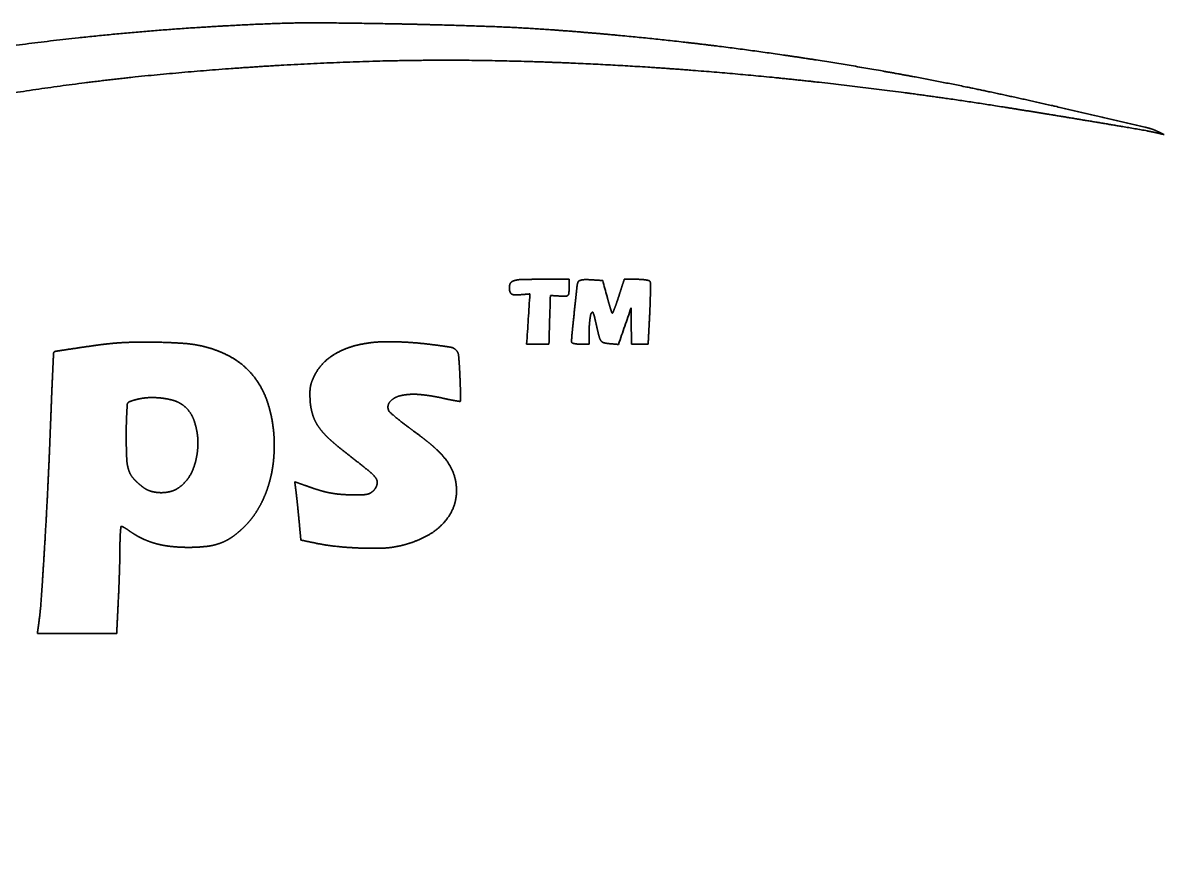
# Model space of a CAD drawing. Header units: inches. Extents: x 885 to 6823, y 710 to 5493.
# Drawn here: x 2963.72 to 3002.43, y 2612.25 to 2640.78 of the extents above; entities that cross this region are included whole.
import ezdxf

# ---------------------------------------------------------------- set-up
doc = ezdxf.new("R2010")
doc.units = ezdxf.units.IN
doc.layers.add('1', color=7, linetype='Continuous', true_color=0xffffff)

msp = doc.modelspace()

# ---------------------------------------------------------------- linework, layer by layer
at = {"layer": '1', "color": 7, "linetype": 'Continuous', "lineweight": 35}
for points, weights, knots in [([(3002.434, 2636.996), (3002.378, 2637.008), (3002.321, 2637.021), (3002.001, 2637.093), (3001.735, 2637.145), (3000.735, 2637.315), (3000.001, 2637.438), (2998.517, 2637.684), (2997.768, 2637.805), (2996.461, 2638.013), (2995.903, 2638.098), (2993.553, 2638.438), (2991.756, 2638.663), (2988.208, 2639.037), (2986.456, 2639.185), (2983.029, 2639.401), (2981.355, 2639.47), (2978.118, 2639.531), (2976.556, 2639.518), (2972.77, 2639.383), (2970.549, 2639.239), (2966.289, 2638.834), (2964.253, 2638.563), (2960.27, 2637.879), (2958.326, 2637.467), (2954.431, 2636.48), (2952.483, 2635.909), (2949.69, 2634.978), (2948.828, 2634.675), (2947.156, 2634.056), (2946.347, 2633.739), (2944.729, 2633.068), (2943.92, 2632.714), (2942.248, 2631.946), (2941.385, 2631.534), (2939.429, 2630.564), (2938.338, 2630.001), (2936.208, 2628.855), (2935.17, 2628.272), (2932.907, 2626.947), (2931.683, 2626.207), (2928.739, 2624.371), (2927.015, 2623.283), (2923.939, 2621.323), (2922.58, 2620.462), (2920.354, 2619.06), (2919.483, 2618.525), (2917.931, 2617.593), (2917.249, 2617.198), (2915.881, 2616.434), (2915.196, 2616.065), (2913.674, 2615.278), (2912.829, 2614.875), (2911.172, 2614.149), (2910.36, 2613.83), (2908.769, 2613.276), (2907.992, 2613.042), (2906.477, 2612.654), (2905.739, 2612.507), (2904.62, 2612.344), (2904.243, 2612.308), (2903.401, 2612.265), (2902.938, 2612.253), (2902.017, 2612.253), (2901.56, 2612.265), (2900.745, 2612.307), (2900.388, 2612.345), (2899.046, 2612.558), (2898.074, 2612.792), (2897.123, 2613.104), (2896.192, 2613.409), (2895.289, 2613.792), (2894.423, 2614.249), (2893.533, 2614.72), (2892.684, 2615.261), (2891.024, 2616.524), (2890.211, 2617.232), (2889.015, 2618.424), (2888.596, 2618.866), (2887.811, 2619.744), (2887.447, 2620.18), (2886.741, 2621.091), (2886.398, 2621.564), (2885.705, 2622.595), (2885.351, 2623.15), (2884.808, 2624.048), (2884.613, 2624.388), (2884.162, 2625.22), (2883.903, 2625.709), (2883.37, 2626.734), (2883.093, 2627.269), (2882.816, 2627.803), (2882.798, 2627.838), (2882.804, 2627.877), (2882.832, 2627.904), (2882.839, 2627.911), (2882.849, 2627.91), (2882.854, 2627.902), (2882.909, 2627.813), (2882.964, 2627.725), (2883.083, 2627.532), (2883.145, 2627.428), (2883.28, 2627.197), (2883.352, 2627.071), (2884.083, 2625.775), (2884.799, 2624.639), (2886.301, 2622.499), (2887.091, 2621.502), (2888.724, 2619.67), (2889.564, 2618.838), (2891.268, 2617.349), (2892.137, 2616.706), (2893.506, 2615.859), (2893.967, 2615.6), (2894.924, 2615.12), (2895.417, 2614.898), (2896.408, 2614.499), (2896.906, 2614.324), (2897.881, 2614.026), (2898.358, 2613.907), (2898.84, 2613.814), (2900.198, 2613.552), (2901.579, 2613.463), (2902.959, 2613.549), (2904.394, 2613.638), (2905.81, 2613.888), (2907.189, 2614.295), (2908.824, 2614.778), (2910.41, 2615.404), (2913.889, 2617.155), (2915.802, 2618.222), (2918.014, 2619.584), (2918.359, 2619.799), (2919.115, 2620.279), (2919.526, 2620.543), (2920.56, 2621.211), (2921.183, 2621.616), (2922.997, 2622.8), (2924.189, 2623.579), (2926.44, 2625.051), (2927.503, 2625.738), (2929.453, 2626.983), (2930.341, 2627.537), (2932.043, 2628.576), (2932.857, 2629.061), (2934.502, 2630.016), (2935.334, 2630.487), (2936.7, 2631.241), (2937.234, 2631.524), (2938.493, 2632.163), (2939.215, 2632.523), (2940.658, 2633.23), (2941.38, 2633.576), (2942.622, 2634.162), (2943.145, 2634.396), (2945.871, 2635.556), (2948.111, 2636.386), (2952.644, 2637.831), (2954.934, 2638.441), (2959.624, 2639.453), (2962.02, 2639.854), (2966.977, 2640.448), (2969.533, 2640.652), (2972.699, 2640.779), (2973.303, 2640.789), (2974.851, 2640.776), (2975.795, 2640.762), (2977.698, 2640.721), (2978.657, 2640.693), (2980.301, 2640.635), (2980.987, 2640.597), (2981.672, 2640.548)], [0.500028842012, 0.500028842012, 0.500028842012, 0.49990993454, 0.49990993454, 0.500028206926, 0.500028206926, 0.500027327896, 0.500027327896, 0.500020306907, 0.500020306907, 0.49996674968, 0.49996674968, 0.499954897266, 0.499954897266, 0.499947872216, 0.499947872216, 0.499905551037, 0.499905551037, 0.499883055807, 0.499883055807, 0.499792231719, 0.499792231719, 0.499773940632, 0.499773940632, 0.499803958143, 0.499803958143, 0.499983511469, 0.499983511469, 0.499967570397, 0.499967570397, 0.499969836855, 0.499969836855, 0.49999224639, 0.49999224639, 0.499982937989, 0.499982937989, 0.499973806451, 0.499973806451, 0.499996723387, 0.499996723387, 0.500024715037, 0.500024715037, 0.500027453769, 0.500027453769, 0.500010452456, 0.500010452456, 0.499988344513, 0.499988344513, 0.499984734416, 0.499984734416, 0.499859741035, 0.499859741035, 0.499772165641, 0.499772165641, 0.499731419008, 0.499731419008, 0.499559423038, 0.499559423038, 0.499666780446, 0.499666780446, 0.499918789299, 0.499918789299, 0.499918892039, 0.499918892039, 0.499564850303, 0.499564850303, 0.498972995834, 0.498972995834, 0.500028842012, 0.498832867725, 0.498832867725, 0.500028842012, 0.498906283356, 0.498906283356, 0.499287120527, 0.499287120527, 0.499893163609, 0.499893163609, 0.499822434289, 0.499822434289, 0.499836242554, 0.499836242554, 0.499934379805, 0.499934379805, 0.499935455777, 0.499935455777, 0.500016243918, 0.500016243918, 0.500028611503, 0.500028611503, 0.500028842012, 0.435794288113, 0.435794288113, 0.500028842012, 0.374186246908, 0.374186246908, 0.500028842012, 0.500027229907, 0.500027229907, 0.500003945292, 0.500003945292, 0.500020163182, 0.500020163182, 0.499624081461, 0.499624081461, 0.499467725914, 0.499467725914, 0.499381762254, 0.499381762254, 0.498914889926, 0.498914889926, 0.499697758003, 0.499697758003, 0.499738051905, 0.499738051905, 0.499725706688, 0.499725706688, 0.499560729865, 0.499560729865, 0.500028842012, 0.49736967995, 0.49736967995, 0.500028842012, 0.497925029837, 0.497925029837, 0.500028842012, 0.498691632887, 0.498691632887, 0.499724398278, 0.499724398278, 0.500020473069, 0.500020473069, 0.500025999044, 0.500025999044, 0.500028065808, 0.500028065808, 0.500028820171, 0.500028820171, 0.500023637462, 0.500023637462, 0.500012762859, 0.500012762859, 0.500008128477, 0.500008128477, 0.500009221042, 0.500009221042, 0.499979547613, 0.499979547613, 0.500019764212, 0.500019764212, 0.500019920975, 0.500019920975, 0.499967173544, 0.499967173544, 0.499663762533, 0.499663762533, 0.499645871572, 0.499645871572, 0.499666159219, 0.499666159219, 0.499766988665, 0.499766988665, 0.499932337733, 0.499932337733, 0.500021256909, 0.500021256909, 0.500020660968, 0.500020660968, 0.499971666204, 0.499971666204, 0.500028842012], [0, 0, 0, 0, 0.000858, 0.000858, 0.004871, 0.004871, 0.015909, 0.015909, 0.027164, 0.027164, 0.035539, 0.035539, 0.062379, 0.062379, 0.088446, 0.088446, 0.113283, 0.113283, 0.136431, 0.136431, 0.169412, 0.169412, 0.199818, 0.199818, 0.229241, 0.229241, 0.259272, 0.259272, 0.27279, 0.27279, 0.285643, 0.285643, 0.298702, 0.298702, 0.312844, 0.312844, 0.330996, 0.330996, 0.348605, 0.348605, 0.369756, 0.369756, 0.399898, 0.399898, 0.423682, 0.423682, 0.438788, 0.438788, 0.450448, 0.450448, 0.461942, 0.461942, 0.475773, 0.475773, 0.488668, 0.488668, 0.500645, 0.500645, 0.511735, 0.511735, 0.517321, 0.517321, 0.524148, 0.524148, 0.530887, 0.530887, 0.536162, 0.536162, 0.550852, 0.550852, 0.550852, 0.565207, 0.565207, 0.565207, 0.579922, 0.579922, 0.595663, 0.595663, 0.604555, 0.604555, 0.612842, 0.612842, 0.621358, 0.621358, 0.63095, 0.63095, 0.636663, 0.636663, 0.644732, 0.644732, 0.653504, 0.653504, 0.653504, 0.654001, 0.654001, 0.654001, 0.654094, 0.654094, 0.654094, 0.655086, 0.655086, 0.656243, 0.656243, 0.657623, 0.657623, 0.670374, 0.670374, 0.682437, 0.682437, 0.693641, 0.693641, 0.703853, 0.703853, 0.708852, 0.708852, 0.713958, 0.713958, 0.718939, 0.718939, 0.723569, 0.723569, 0.723569, 0.736538, 0.736538, 0.736538, 0.749961, 0.749961, 0.749961, 0.765836, 0.765836, 0.786217, 0.786217, 0.790004, 0.790004, 0.794547, 0.794547, 0.80146, 0.80146, 0.814708, 0.814708, 0.826489, 0.826489, 0.836231, 0.836231, 0.845042, 0.845042, 0.853933, 0.853933, 0.859558, 0.859558, 0.867067, 0.867067, 0.874508, 0.874508, 0.879844, 0.879844, 0.902046, 0.902046, 0.924054, 0.924054, 0.946594, 0.946594, 0.970379, 0.970379, 0.975983, 0.975983, 0.984738, 0.984738, 0.993634, 0.993634, 1, 1, 1, 1]), ([(2981.672, 2640.548), (2982.802, 2640.465), (2983.932, 2640.366), (2986.178, 2640.133), (2987.294, 2640), (2989.524, 2639.699), (2990.638, 2639.531), (2992.873, 2639.158), (2993.995, 2638.954), (2995.785, 2638.6), (2996.454, 2638.46), (2997.913, 2638.141), (2998.702, 2637.964), (3000.272, 2637.601), (3001.052, 2637.419), (3001.831, 2637.235), (3001.981, 2637.2), (3002.127, 2637.148), (3002.321, 2637.051), (3002.378, 2637.023), (3002.434, 2636.996)], [0.500028842012, 0.499990385996, 0.499990385996, 0.499988375681, 0.499988375681, 0.499988541707, 0.499988541707, 0.499991391939, 0.499991391939, 0.500012460237, 0.500012460237, 0.500022825709, 0.500022825709, 0.500028062928, 0.500028062928, 0.500028842012, 0.49786557683, 0.49786557683, 0.500028842012, 0.500028842012, 0.500028842012], [0, 0, 0, 0, 0.161192, 0.161192, 0.321006, 0.321006, 0.481112, 0.481112, 0.643175, 0.643175, 0.740375, 0.740375, 0.855409, 0.855409, 0.969268, 0.969268, 0.969268, 0.991092, 0.991092, 1, 1, 1, 1]), ([(2980.922, 2631.591), (2980.813, 2631.582), (2980.704, 2631.573), (2980.539, 2631.56), (2980.482, 2631.557), (2980.426, 2631.557), (2980.392, 2631.557), (2980.359, 2631.563), (2980.327, 2631.574), (2980.304, 2631.582), (2980.284, 2631.597), (2980.269, 2631.617), (2980.253, 2631.639), (2980.242, 2631.664), (2980.236, 2631.691), (2980.221, 2631.763), (2980.223, 2631.836), (2980.239, 2631.907), (2980.252, 2631.962), (2980.29, 2632.005), (2980.343, 2632.026), (2980.427, 2632.058), (2980.515, 2632.075), (2980.604, 2632.078), (2980.828, 2632.085), (2981.051, 2632.088), (2981.6, 2632.088), (2981.925, 2632.088), (2982.25, 2632.088)], [0.500219493152, 0.500219493152, 0.500219493152, 0.49996355529, 0.49996355529, 0.500219493152, 0.495370353596, 0.495370353596, 0.500219493152, 0.485553841997, 0.485553841997, 0.500219493152, 0.492383277843, 0.492383277843, 0.500219493152, 0.492416766478, 0.492416766478, 0.500219493152, 0.461463365185, 0.461463365185, 0.500219493152, 0.495547395804, 0.495547395804, 0.500219493152, 0.500181748372, 0.500181748372, 0.500219493152, 0.500219493152, 0.500219493152], [0, 0, 0, 0, 0.120457, 0.120457, 0.182586, 0.182586, 0.182586, 0.219188, 0.219188, 0.219188, 0.245415, 0.245415, 0.245415, 0.273911, 0.273911, 0.273911, 0.348744, 0.348744, 0.348744, 0.40269, 0.40269, 0.40269, 0.486471, 0.486471, 0.486471, 0.695558, 0.695558, 1, 1, 1, 1]), ([(2982.927, 2629.888), (2982.829, 2629.888), (2982.73, 2629.888), (2982.593, 2629.888), (2982.555, 2629.889), (2982.485, 2629.896), (2982.453, 2629.901), (2982.398, 2629.914), (2982.375, 2629.921), (2982.353, 2629.93), (2982.342, 2629.935), (2982.335, 2629.945), (2982.335, 2629.958), (2982.335, 2630.043), (2982.339, 2630.128), (2982.374, 2630.48), (2982.402, 2630.747), (2982.46, 2631.295), (2982.49, 2631.575), (2982.52, 2631.855), (2982.525, 2631.9), (2982.535, 2631.944), (2982.55, 2631.987), (2982.557, 2632.008), (2982.571, 2632.024), (2982.591, 2632.034), (2982.618, 2632.048), (2982.646, 2632.058), (2982.676, 2632.064), (2982.719, 2632.072), (2982.763, 2632.077), (2982.867, 2632.077), (2982.928, 2632.075), (2983.123, 2632.063), (2983.257, 2632.054), (2983.391, 2632.046)], [0.500006319012, 0.500006319012, 0.500006319012, 0.499675873131, 0.499675873131, 0.499157159944, 0.499157159944, 0.498919649512, 0.498919649512, 0.500006319012, 0.443892118509, 0.443892118509, 0.500006319012, 0.499589474427, 0.499589474427, 0.500005103999, 0.500005103999, 0.500005980096, 0.500005980096, 0.500006319012, 0.49802229994, 0.49802229994, 0.500006319012, 0.475672397644, 0.475672397644, 0.500006319012, 0.496627701085, 0.496627701085, 0.500006319012, 0.49858998851, 0.49858998851, 0.499802165632, 0.499802165632, 0.500006319012, 0.500006319012, 0.500006319012], [0, 0, 0, 0, 0.094349, 0.094349, 0.130545, 0.130545, 0.161395, 0.161395, 0.184407, 0.184407, 0.184407, 0.194746, 0.194746, 0.194746, 0.266535, 0.266535, 0.49337, 0.49337, 0.731134, 0.731134, 0.731134, 0.769122, 0.769122, 0.769122, 0.786723, 0.786723, 0.786723, 0.810834, 0.810834, 0.810834, 0.845463, 0.845463, 0.893713, 0.893713, 1, 1, 1, 1]), ([(2983.536, 2631.507), (2983.555, 2631.437), (2983.574, 2631.367), (2983.611, 2631.237), (2983.629, 2631.177), (2983.663, 2631.066), (2983.679, 2631.014), (2983.695, 2630.963), (2983.699, 2630.953), (2983.704, 2630.945), (2983.711, 2630.937), (2983.717, 2630.931), (2983.725, 2630.933), (2983.728, 2630.941), (2983.749, 2630.99), (2983.769, 2631.04), (2983.812, 2631.15), (2983.835, 2631.211), (2983.882, 2631.348), (2983.907, 2631.422), (2983.995, 2631.694), (2984.058, 2631.891), (2984.122, 2632.088)], [0.500006319012, 0.499997893663, 0.499997893663, 0.499987051742, 0.499987051742, 0.500002919944, 0.500002919944, 0.500006319012, 0.490540766531, 0.490540766531, 0.500006319012, 0.351848746573, 0.351848746573, 0.500006319012, 0.499992843104, 0.499992843104, 0.499939364569, 0.499939364569, 0.499984354392, 0.499984354392, 0.500006319012, 0.500006319012, 0.500006319012], [0, 0, 0, 0, 0.149285, 0.149285, 0.279231, 0.279231, 0.390088, 0.390088, 0.390088, 0.411145, 0.411145, 0.411145, 0.422938, 0.422938, 0.422938, 0.499242, 0.499242, 0.592486, 0.592486, 0.70499, 0.70499, 1, 1, 1, 1]), ([(2984.122, 2632.088), (2984.26, 2632.088), (2984.397, 2632.088), (2984.589, 2632.088), (2984.643, 2632.086), (2984.745, 2632.08), (2984.792, 2632.075), (2984.878, 2632.061), (2984.916, 2632.054), (2984.954, 2632.045), (2984.97, 2632.041), (2984.983, 2632.031), (2984.992, 2632.017), (2985.003, 2632), (2985.008, 2631.981), (2985.008, 2631.961), (2985.009, 2631.862), (2985.009, 2631.763), (2985.007, 2631.549), (2985.005, 2631.433), (2984.996, 2631.183), (2984.991, 2631.05), (2984.967, 2630.574), (2984.95, 2630.231), (2984.932, 2629.888)], [0.500006319012, 0.500006319012, 0.500006319012, 0.499835970951, 0.499835970951, 0.499669135356, 0.499669135356, 0.499745480038, 0.499745480038, 0.500006319012, 0.47470960807, 0.47470960807, 0.500006319012, 0.487512318962, 0.487512318962, 0.500006319012, 0.500000843018, 0.500000843018, 0.499978386677, 0.499978386677, 0.499994078266, 0.499994078266, 0.500006319012, 0.500006319012, 0.500006319012], [0, 0, 0, 0, 0.144736, 0.144736, 0.201325, 0.201325, 0.251776, 0.251776, 0.292372, 0.292372, 0.292372, 0.308967, 0.308967, 0.308967, 0.328484, 0.328484, 0.328484, 0.42427, 0.42427, 0.536994, 0.536994, 0.666439, 0.666439, 1, 1, 1, 1]), ([(2982.25, 2631.794), (2982.25, 2631.733), (2982.248, 2631.672), (2982.243, 2631.612), (2982.24, 2631.585), (2982.228, 2631.56), (2982.208, 2631.543), (2982.186, 2631.524), (2982.16, 2631.515), (2982.133, 2631.514), (2982.066, 2631.514), (2981.999, 2631.515), (2981.827, 2631.525), (2981.721, 2631.532), (2981.616, 2631.538)], [0.500219493152, 0.499926835616, 0.499926835616, 0.500219493152, 0.47562565834, 0.47562565834, 0.500219493152, 0.479696140891, 0.479696140891, 0.500219493152, 0.500030182143, 0.500030182143, 0.500219493152, 0.500219493152, 0.500219493152], [0, 0, 0, 0, 0.226416, 0.226416, 0.226416, 0.322006, 0.322006, 0.322006, 0.4163, 0.4163, 0.4163, 0.641586, 0.641586, 1, 1, 1, 1]), ([(2983.926, 2629.878), (2983.823, 2629.887), (2983.721, 2629.896), (2983.554, 2629.91), (2983.49, 2629.92), (2983.427, 2629.936), (2983.388, 2629.946), (2983.356, 2629.969), (2983.333, 2630.001), (2983.304, 2630.041), (2983.283, 2630.086), (2983.271, 2630.135), (2983.238, 2630.263), (2983.208, 2630.393), (2983.155, 2630.629), (2983.13, 2630.734), (2983.105, 2630.84), (2983.095, 2630.881), (2983.08, 2630.921), (2983.061, 2630.96), (2983.053, 2630.975), (2983.036, 2630.978), (2983.024, 2630.965), (2983.007, 2630.948), (2982.995, 2630.927), (2982.988, 2630.903), (2982.978, 2630.868), (2982.971, 2630.831), (2982.958, 2630.742), (2982.952, 2630.689), (2982.941, 2630.577), (2982.936, 2630.518), (2982.93, 2630.403), (2982.929, 2630.346), (2982.928, 2630.156), (2982.928, 2630.022), (2982.927, 2629.888)], [0.500006319012, 0.500006319012, 0.500006319012, 0.49885580665, 0.49885580665, 0.500006319012, 0.47962742669, 0.47962742669, 0.500006319012, 0.494308566103, 0.494308566103, 0.500006319012, 0.49997272308, 0.49997272308, 0.499990689205, 0.499990689205, 0.500006319012, 0.497892451302, 0.497892451302, 0.500006319012, 0.361447509705, 0.361447509705, 0.500006319012, 0.489055799964, 0.489055799964, 0.500006319012, 0.499318282348, 0.499318282348, 0.499923965996, 0.499923965996, 0.499925793002, 0.499925793002, 0.4999014329, 0.4999014329, 0.500006319012, 0.500006319012, 0.500006319012], [0, 0, 0, 0, 0.132664, 0.132664, 0.216155, 0.216155, 0.216155, 0.265064, 0.265064, 0.265064, 0.325668, 0.325668, 0.325668, 0.48784, 0.48784, 0.620542, 0.620542, 0.620542, 0.672331, 0.672331, 0.672331, 0.687314, 0.687314, 0.687314, 0.708408, 0.708408, 0.708408, 0.740155, 0.740155, 0.78596, 0.78596, 0.836617, 0.836617, 0.88508, 0.88508, 1, 1, 1, 1]), ([(2964.214, 2620.071), (2964.231, 2620.191), (2964.247, 2620.311), (2964.301, 2620.702), (2964.329, 2620.975), (2964.388, 2621.85), (2964.427, 2622.453), (2964.503, 2623.73), (2964.54, 2624.406), (2964.604, 2625.725), (2964.632, 2626.367), (2964.668, 2627.341), (2964.681, 2627.671), (2964.705, 2628.282), (2964.717, 2628.561), (2964.742, 2629.092), (2964.753, 2629.342), (2964.765, 2629.593), (2964.765, 2629.602), (2964.769, 2629.611), (2964.775, 2629.617), (2964.788, 2629.632), (2964.805, 2629.641), (2964.824, 2629.644), (2965.074, 2629.682), (2965.324, 2629.72), (2965.803, 2629.792), (2966.032, 2629.825), (2966.414, 2629.878), (2966.567, 2629.896), (2966.96, 2629.934), (2967.199, 2629.948), (2967.727, 2629.96), (2968.014, 2629.96), (2968.576, 2629.948), (2968.851, 2629.936), (2969.313, 2629.907), (2969.501, 2629.883), (2969.686, 2629.847)], [0.502818653362, 0.502818653362, 0.502818653362, 0.50262060395, 0.50262060395, 0.502815763993, 0.502815763993, 0.502814058352, 0.502814058352, 0.502812437223, 0.502812437223, 0.502818202569, 0.502818202569, 0.502817438745, 0.502817438745, 0.502818644649, 0.502818644649, 0.502818653362, 0.48305509948, 0.48305509948, 0.502818653362, 0.483464541534, 0.483464541534, 0.502818653362, 0.502818495661, 0.502818495661, 0.502811954597, 0.502811954597, 0.502750405628, 0.502750405628, 0.502585145585, 0.502585145585, 0.502739374522, 0.502739374522, 0.502743091126, 0.502743091126, 0.502162990201, 0.502162990201, 0.502818653362], [0, 0, 0, 0, 0.025696, 0.025696, 0.083883, 0.083883, 0.211956, 0.211956, 0.35558, 0.35558, 0.492137, 0.492137, 0.562337, 0.562337, 0.621754, 0.621754, 0.675003, 0.675003, 0.675003, 0.676895, 0.676895, 0.676895, 0.680699, 0.680699, 0.680699, 0.730288, 0.730288, 0.775631, 0.775631, 0.805894, 0.805894, 0.852891, 0.852891, 0.909248, 0.909248, 0.963035, 0.963035, 1, 1, 1, 1]), ([(2969.686, 2629.847), (2970.052, 2629.777), (2970.404, 2629.653), (2970.733, 2629.479), (2971.034, 2629.318), (2971.299, 2629.102), (2971.517, 2628.839), (2971.741, 2628.568), (2971.91, 2628.26), (2972.019, 2627.925), (2972.143, 2627.546), (2972.218, 2627.155), (2972.242, 2626.756), (2972.26, 2626.46), (2972.251, 2626.164), (2972.217, 2625.869), (2972.184, 2625.586), (2972.123, 2625.308), (2972.035, 2625.037), (2971.951, 2624.782), (2971.841, 2624.536), (2971.706, 2624.304), (2971.579, 2624.086), (2971.425, 2623.886), (2971.247, 2623.708), (2971.118, 2623.579), (2970.979, 2623.461), (2970.83, 2623.355), (2970.704, 2623.265), (2970.567, 2623.193), (2970.421, 2623.14), (2970.266, 2623.083), (2970.106, 2623.045), (2969.942, 2623.028), (2969.729, 2623.005), (2969.516, 2622.995), (2969.106, 2622.998), (2968.91, 2623.009), (2968.545, 2623.051), (2968.376, 2623.084), (2968.211, 2623.131), (2968.058, 2623.174), (2967.909, 2623.23), (2967.765, 2623.299), (2967.62, 2623.369), (2967.481, 2623.451), (2967.319, 2623.567), (2967.288, 2623.588), (2967.229, 2623.627), (2967.2, 2623.644), (2967.147, 2623.675), (2967.123, 2623.689), (2967.098, 2623.702), (2967.089, 2623.707), (2967.078, 2623.71), (2967.068, 2623.71), (2967.057, 2623.71), (2967.048, 2623.702), (2967.047, 2623.691), (2967.042, 2623.633), (2967.036, 2623.574), (2967.027, 2623.444), (2967.023, 2623.372), (2967.018, 2623.216), (2967.017, 2623.131), (2967.017, 2622.935), (2967.016, 2622.824), (2967.01, 2622.554), (2967.006, 2622.396), (2966.996, 2622.065), (2966.99, 2621.891), (2966.977, 2621.554), (2966.97, 2621.39), (2966.943, 2620.841), (2966.925, 2620.456), (2966.906, 2620.071)], [0.502818653362, 0.499060448879, 0.499060448879, 0.502818653362, 0.496427470396, 0.496427470396, 0.502818653362, 0.496935513198, 0.496935513198, 0.502818653362, 0.500089579911, 0.500089579911, 0.502818653362, 0.501520102122, 0.501520102122, 0.502818653362, 0.501151836924, 0.501151836924, 0.502818653362, 0.500934551997, 0.500934551997, 0.502818653362, 0.500037899344, 0.500037899344, 0.502818653362, 0.501673473495, 0.501673473495, 0.502818653362, 0.499788995854, 0.499788995854, 0.502818653362, 0.500315765195, 0.500315765195, 0.502818653362, 0.502279529205, 0.502279529205, 0.502341733654, 0.502341733654, 0.501743673671, 0.501743673671, 0.502818653362, 0.501534361076, 0.501534361076, 0.502818653362, 0.501613172838, 0.501613172838, 0.502757795851, 0.502757795851, 0.502707417546, 0.502707417546, 0.50275304433, 0.50275304433, 0.502818653362, 0.492825679417, 0.492825679417, 0.502818653362, 0.415942101372, 0.415942101372, 0.502818653362, 0.502798358872, 0.502798358872, 0.502724825409, 0.502724825409, 0.502784649204, 0.502784649204, 0.502797629497, 0.502797629497, 0.502815933998, 0.502815933998, 0.502815977034, 0.502815977034, 0.502814890851, 0.502814890851, 0.502818653362, 0.502818653362, 0.502818653362], [0, 0, 0, 0, 0.076807, 0.076807, 0.076807, 0.146364, 0.146364, 0.146364, 0.217102, 0.217102, 0.217102, 0.296893, 0.296893, 0.296893, 0.356116, 0.356116, 0.356116, 0.412754, 0.412754, 0.412754, 0.466026, 0.466026, 0.466026, 0.515712, 0.515712, 0.515712, 0.551565, 0.551565, 0.551565, 0.581876, 0.581876, 0.581876, 0.613942, 0.613942, 0.613942, 0.655461, 0.655461, 0.693558, 0.693558, 0.726749, 0.726749, 0.726749, 0.757562, 0.757562, 0.757562, 0.788626, 0.788626, 0.795813, 0.795813, 0.802309, 0.802309, 0.807681, 0.807681, 0.807681, 0.809704, 0.809704, 0.809704, 0.811423, 0.811423, 0.811423, 0.82065, 0.82065, 0.831816, 0.831816, 0.84506, 0.84506, 0.862419, 0.862419, 0.887126, 0.887126, 0.914205, 0.914205, 0.939787, 0.939787, 1, 1, 1, 1]), ([(2972.946, 2625.221), (2973.15, 2625.149), (2973.353, 2625.077), (2973.662, 2624.968), (2973.769, 2624.935), (2973.977, 2624.878), (2974.078, 2624.855), (2974.283, 2624.819), (2974.387, 2624.805), (2974.604, 2624.786), (2974.718, 2624.78), (2974.961, 2624.776), (2975.092, 2624.776), (2975.222, 2624.778), (2975.286, 2624.779), (2975.351, 2624.787), (2975.414, 2624.801), (2975.459, 2624.812), (2975.502, 2624.831), (2975.54, 2624.858), (2975.584, 2624.889), (2975.622, 2624.925), (2975.656, 2624.967), (2975.702, 2625.023), (2975.731, 2625.09), (2975.741, 2625.163), (2975.749, 2625.228), (2975.733, 2625.292), (2975.694, 2625.345), (2975.629, 2625.433), (2975.553, 2625.513), (2975.467, 2625.582), (2975.258, 2625.75), (2975.047, 2625.916), (2974.602, 2626.257), (2974.377, 2626.442), (2974.158, 2626.635), (2974.013, 2626.763), (2973.883, 2626.905), (2973.77, 2627.061), (2973.678, 2627.187), (2973.608, 2627.326), (2973.56, 2627.474), (2973.508, 2627.633), (2973.477, 2627.797), (2973.467, 2627.964), (2973.462, 2628.061), (2973.459, 2628.157), (2973.461, 2628.324), (2973.468, 2628.394), (2973.481, 2628.463), (2973.493, 2628.528), (2973.512, 2628.591), (2973.536, 2628.652), (2973.567, 2628.727), (2973.601, 2628.801), (2973.639, 2628.872), (2973.766, 2629.109), (2973.945, 2629.31), (2974.167, 2629.463), (2974.412, 2629.631), (2974.682, 2629.755), (2974.97, 2629.831), (2975.332, 2629.925), (2975.703, 2629.973), (2976.076, 2629.972), (2976.557, 2629.972), (2977.036, 2629.943), (2977.513, 2629.884)], [0.500031347362, 0.500031347362, 0.500031347362, 0.499808708619, 0.499808708619, 0.499690993187, 0.499690993187, 0.499696211239, 0.499696211239, 0.499826623623, 0.499826623623, 0.499990849659, 0.499990849659, 0.500031347362, 0.498202540738, 0.498202540738, 0.500031347362, 0.493516271437, 0.493516271437, 0.500031347362, 0.49703013616, 0.49703013616, 0.500031347362, 0.487657101893, 0.487657101893, 0.500031347362, 0.475556290386, 0.475556290386, 0.500031347362, 0.497296901655, 0.497296901655, 0.500031347362, 0.500006621329, 0.500006621329, 0.499843206271, 0.499843206271, 0.500031347362, 0.497978873118, 0.497978873118, 0.500031347362, 0.49592624027, 0.49592624027, 0.500031347362, 0.497361782152, 0.497361782152, 0.500031347362, 0.49982895248, 0.49982895248, 0.498722027573, 0.498722027573, 0.500031347362, 0.498405217194, 0.498405217194, 0.500031347362, 0.499562456052, 0.499562456052, 0.500031347362, 0.490603074604, 0.490603074604, 0.500031347362, 0.495008073662, 0.495008073662, 0.500031347362, 0.497303771875, 0.497303771875, 0.500031347362, 0.499416579916, 0.499416579916, 0.500031347362], [0, 0, 0, 0, 0.059751, 0.059751, 0.090585, 0.090585, 0.119294, 0.119294, 0.148166, 0.148166, 0.179499, 0.179499, 0.21542, 0.21542, 0.21542, 0.233214, 0.233214, 0.233214, 0.245918, 0.245918, 0.245918, 0.260251, 0.260251, 0.260251, 0.279467, 0.279467, 0.279467, 0.295943, 0.295943, 0.295943, 0.323319, 0.323319, 0.323319, 0.390065, 0.390065, 0.462682, 0.462682, 0.462682, 0.510418, 0.510418, 0.510418, 0.548667, 0.548667, 0.548667, 0.589493, 0.589493, 0.589493, 0.613112, 0.613112, 0.630227, 0.630227, 0.630227, 0.646199, 0.646199, 0.646199, 0.665866, 0.665866, 0.665866, 0.729878, 0.729878, 0.729878, 0.800006, 0.800006, 0.800006, 0.887566, 0.887566, 0.887566, 1, 1, 1, 1]), ([(2977.513, 2629.884), (2977.751, 2629.855), (2977.987, 2629.823), (2978.224, 2629.786), (2978.297, 2629.775), (2978.363, 2629.741), (2978.416, 2629.688), (2978.467, 2629.637), (2978.497, 2629.571), (2978.503, 2629.499), (2978.522, 2629.282), (2978.536, 2629.065), (2978.55, 2628.737), (2978.555, 2628.626), (2978.562, 2628.42), (2978.564, 2628.324), (2978.567, 2628.146), (2978.568, 2628.063), (2978.569, 2627.98), (2978.57, 2627.971), (2978.567, 2627.962), (2978.561, 2627.954), (2978.556, 2627.947), (2978.547, 2627.944), (2978.539, 2627.945), (2978.483, 2627.954), (2978.427, 2627.964), (2978.305, 2627.985), (2978.239, 2627.997), (2978.097, 2628.026), (2978.021, 2628.043), (2977.681, 2628.12), (2977.415, 2628.161), (2977.146, 2628.183), (2976.937, 2628.2), (2976.728, 2628.185), (2976.523, 2628.139), (2976.392, 2628.109), (2976.275, 2628.043), (2976.183, 2627.945), (2976.106, 2627.864), (2976.085, 2627.754), (2976.125, 2627.65), (2976.135, 2627.623), (2976.151, 2627.599), (2976.173, 2627.58), (2976.236, 2627.523), (2976.3, 2627.467), (2976.444, 2627.346), (2976.523, 2627.282), (2976.694, 2627.15), (2976.786, 2627.081), (2977.074, 2626.872), (2977.267, 2626.725), (2977.591, 2626.469), (2977.718, 2626.356), (2977.933, 2626.142), (2978.02, 2626.041), (2978.099, 2625.933), (2978.171, 2625.834), (2978.233, 2625.728), (2978.284, 2625.616), (2978.403, 2625.354), (2978.451, 2625.07), (2978.427, 2624.784), (2978.403, 2624.502), (2978.305, 2624.236), (2978.139, 2624.006), (2977.955, 2623.75), (2977.717, 2623.541), (2977.438, 2623.392), (2977.119, 2623.22), (2976.778, 2623.098), (2976.422, 2623.028), (2976.244, 2622.993), (2976.064, 2622.973), (2975.632, 2622.962), (2975.381, 2622.964), (2974.867, 2622.985), (2974.603, 2623.004), (2974.112, 2623.056), (2973.885, 2623.091), (2973.491, 2623.174), (2973.322, 2623.209), (2973.153, 2623.244)], [0.500031347362, 0.499989550879, 0.499989550879, 0.500031347362, 0.483433625463, 0.483433625463, 0.500031347362, 0.479890011286, 0.479890011286, 0.500031347362, 0.49996284426, 0.49996284426, 0.500026964385, 0.500026964385, 0.500020298158, 0.500020298158, 0.500030640052, 0.500030640052, 0.500031347362, 0.481639258984, 0.481639258984, 0.500031347362, 0.453037841655, 0.453037841655, 0.500031347362, 0.500025458522, 0.500025458522, 0.499985840519, 0.499985840519, 0.500013630705, 0.500013630705, 0.499184092083, 0.499184092083, 0.500031347362, 0.496217366785, 0.496217366785, 0.500031347362, 0.485548563835, 0.485548563835, 0.500031347362, 0.448785805263, 0.448785805263, 0.500031347362, 0.49069969115, 0.49069969115, 0.500031347362, 0.499995742455, 0.499995742455, 0.499957346073, 0.499957346073, 0.499992962003, 0.499992962003, 0.499961881403, 0.499961881403, 0.499493775666, 0.499493775666, 0.498985161417, 0.498985161417, 0.500031347362, 0.49831294949, 0.49831294949, 0.500031347362, 0.489188546761, 0.489188546761, 0.500031347362, 0.488022255652, 0.488022255652, 0.500031347362, 0.491459140961, 0.491459140961, 0.500031347362, 0.496327264528, 0.496327264528, 0.500031347362, 0.498848174573, 0.498848174573, 0.499852536358, 0.499852536358, 0.499851027035, 0.499851027035, 0.499612013255, 0.499612013255, 0.500031347362, 0.500031347362, 0.500031347362], [0, 0, 0, 0, 0.063205, 0.063205, 0.063205, 0.082164, 0.082164, 0.082164, 0.099954, 0.099954, 0.099954, 0.153254, 0.153254, 0.180548, 0.180548, 0.203915, 0.203915, 0.224278, 0.224278, 0.224278, 0.226488, 0.226488, 0.226488, 0.228367, 0.228367, 0.228367, 0.240526, 0.240526, 0.254809, 0.254809, 0.271544, 0.271544, 0.329197, 0.329197, 0.329197, 0.37362, 0.37362, 0.37362, 0.401286, 0.401286, 0.401286, 0.421953, 0.421953, 0.421953, 0.427185, 0.427185, 0.427185, 0.442597, 0.442597, 0.461145, 0.461145, 0.481844, 0.481844, 0.525746, 0.525746, 0.556565, 0.556565, 0.58066, 0.58066, 0.58066, 0.602775, 0.602775, 0.602775, 0.653441, 0.653441, 0.653441, 0.702105, 0.702105, 0.702105, 0.755526, 0.755526, 0.755526, 0.816299, 0.816299, 0.816299, 0.846651, 0.846651, 0.888589, 0.888589, 0.932781, 0.932781, 0.971117, 0.971117, 1, 1, 1, 1]), ([(2967.679, 2628.035), (2967.79, 2628.058), (2967.909, 2628.072), (2968.029, 2628.076), (2968.16, 2628.079), (2968.291, 2628.074), (2968.544, 2628.046), (2968.666, 2628.024), (2968.786, 2627.993), (2968.881, 2627.969), (2968.973, 2627.931), (2969.058, 2627.882), (2969.267, 2627.76), (2969.423, 2627.575), (2969.51, 2627.35), (2969.614, 2627.078), (2969.665, 2626.792), (2969.661, 2626.502), (2969.657, 2626.202), (2969.599, 2625.907), (2969.488, 2625.628), (2969.392, 2625.386), (2969.232, 2625.179), (2969.021, 2625.026), (2968.938, 2624.966), (2968.847, 2624.922), (2968.748, 2624.896), (2968.639, 2624.866), (2968.526, 2624.851), (2968.413, 2624.851), (2968.3, 2624.852), (2968.188, 2624.867), (2968.08, 2624.896), (2967.983, 2624.923), (2967.892, 2624.967), (2967.811, 2625.027), (2967.694, 2625.114), (2967.585, 2625.212), (2967.486, 2625.319), (2967.411, 2625.399), (2967.355, 2625.493), (2967.32, 2625.596), (2967.277, 2625.723), (2967.253, 2625.854), (2967.247, 2625.988), (2967.235, 2626.243), (2967.229, 2626.5), (2967.229, 2626.896), (2967.23, 2627.037), (2967.236, 2627.299), (2967.241, 2627.42), (2967.253, 2627.645), (2967.259, 2627.747), (2967.266, 2627.85), (2967.268, 2627.871), (2967.276, 2627.89), (2967.291, 2627.905), (2967.303, 2627.917), (2967.318, 2627.927), (2967.334, 2627.933), (2967.365, 2627.946), (2967.397, 2627.958), (2967.467, 2627.982), (2967.506, 2627.993), (2967.588, 2628.015), (2967.63, 2628.025), (2967.679, 2628.035)], [0.499599945328, 0.498776799328, 0.498776799328, 0.500093065724, 0.499309378, 0.499309378, 0.499265330282, 0.499265330282, 0.500093065724, 0.496881261296, 0.496881261296, 0.500093065724, 0.481173257874, 0.481173257874, 0.500093065724, 0.494140795145, 0.494140795145, 0.500093065724, 0.494577499268, 0.494577499268, 0.500093065724, 0.486876867443, 0.486876867443, 0.500093065724, 0.494541145668, 0.494541145668, 0.500093065724, 0.497200075355, 0.497200075355, 0.500093065724, 0.497177954433, 0.497177954433, 0.500093065724, 0.494219604183, 0.494219604183, 0.500093065724, 0.498762523797, 0.498762523797, 0.500093065724, 0.492569364037, 0.492569364037, 0.500093065724, 0.496859816476, 0.496859816476, 0.500093065724, 0.500003864064, 0.500003864064, 0.500073809446, 0.500073809446, 0.50004804766, 0.50004804766, 0.500083907855, 0.500083907855, 0.500093065724, 0.478902346244, 0.478902346244, 0.500093065724, 0.493522124925, 0.493522124925, 0.500093065724, 0.499938599907, 0.499938599907, 0.499911185277, 0.499911185277, 0.499968978092, 0.499968978092, 0.499599945328], [0, 0, 0, 0, 0.034548, 0.034548, 0.034548, 0.072304, 0.072304, 0.108101, 0.108101, 0.108101, 0.136661, 0.136661, 0.136661, 0.207084, 0.207084, 0.207084, 0.295025, 0.295025, 0.295025, 0.386966, 0.386966, 0.386966, 0.467804, 0.467804, 0.467804, 0.50021, 0.50021, 0.50021, 0.536668, 0.536668, 0.536668, 0.573185, 0.573185, 0.573185, 0.60594, 0.60594, 0.60594, 0.654113, 0.654113, 0.654113, 0.69023, 0.69023, 0.69023, 0.735007, 0.735007, 0.735007, 0.821484, 0.821484, 0.868861, 0.868861, 0.909949, 0.909949, 0.944706, 0.944706, 0.944706, 0.951818, 0.951818, 0.951818, 0.957865, 0.957865, 0.957865, 0.969985, 0.969985, 0.984511, 0.984511, 1, 1, 1, 1]), ([(2973.153, 2623.244), (2973.133, 2623.456), (2973.113, 2623.668), (2973.085, 2623.969), (2973.077, 2624.058), (2973.058, 2624.242), (2973.049, 2624.337), (2973.03, 2624.517), (2973.021, 2624.603), (2973.005, 2624.748), (2972.998, 2624.808), (2972.975, 2624.986), (2972.961, 2625.103), (2972.946, 2625.221)], [0.500031347362, 0.500031347362, 0.500031347362, 0.500029786668, 0.500029786668, 0.500030206716, 0.500030206716, 0.500030190966, 0.500030190966, 0.500021936872, 0.500021936872, 0.500031347362, 0.500031347362, 0.500031347362], [0, 0, 0, 0, 0.320662, 0.320662, 0.456574, 0.456574, 0.599797, 0.599797, 0.730009, 0.730009, 0.820641, 0.820641, 1, 1, 1, 1])]:
    msp.add_rational_spline(points, weights, degree=3, knots=knots, dxfattribs=at)
for points in [[(2982.25, 2632.088), (2982.25, 2631.99), (2982.25, 2631.892), (2982.25, 2631.794)], [(2983.391, 2632.046), (2983.439, 2631.866), (2983.488, 2631.686), (2983.536, 2631.507)]]:
    msp.add_open_spline(points, degree=3, dxfattribs=at)
for points in [[(2980.811, 2629.888), (2980.829, 2630.172), (2980.848, 2630.455), (2980.885, 2631.023), (2980.904, 2631.307), (2980.922, 2631.591)], [(2981.616, 2631.538), (2981.607, 2631.263), (2981.599, 2630.988), (2981.583, 2630.438), (2981.575, 2630.163), (2981.567, 2629.888)], [(2984.353, 2631.115), (2984.281, 2630.909), (2984.21, 2630.703), (2984.068, 2630.291), (2983.997, 2630.085), (2983.926, 2629.878)], [(2984.366, 2629.888), (2984.364, 2630.092), (2984.361, 2630.297), (2984.357, 2630.706), (2984.355, 2630.91), (2984.353, 2631.115)], [(2981.567, 2629.888), (2981.441, 2629.888), (2981.315, 2629.888), (2981.063, 2629.888), (2980.937, 2629.888), (2980.811, 2629.888)], [(2984.932, 2629.888), (2984.838, 2629.888), (2984.744, 2629.888), (2984.555, 2629.888), (2984.46, 2629.888), (2984.366, 2629.888)], [(2966.906, 2620.071), (2966.458, 2620.071), (2966.009, 2620.071), (2965.111, 2620.071), (2964.663, 2620.071), (2964.214, 2620.071)]]:
    msp.add_open_spline(points, degree=3, knots=[0, 0, 0, 0, 0.5, 0.5, 1, 1, 1, 1], dxfattribs=at)

doc.saveas('drawing.dxf')
